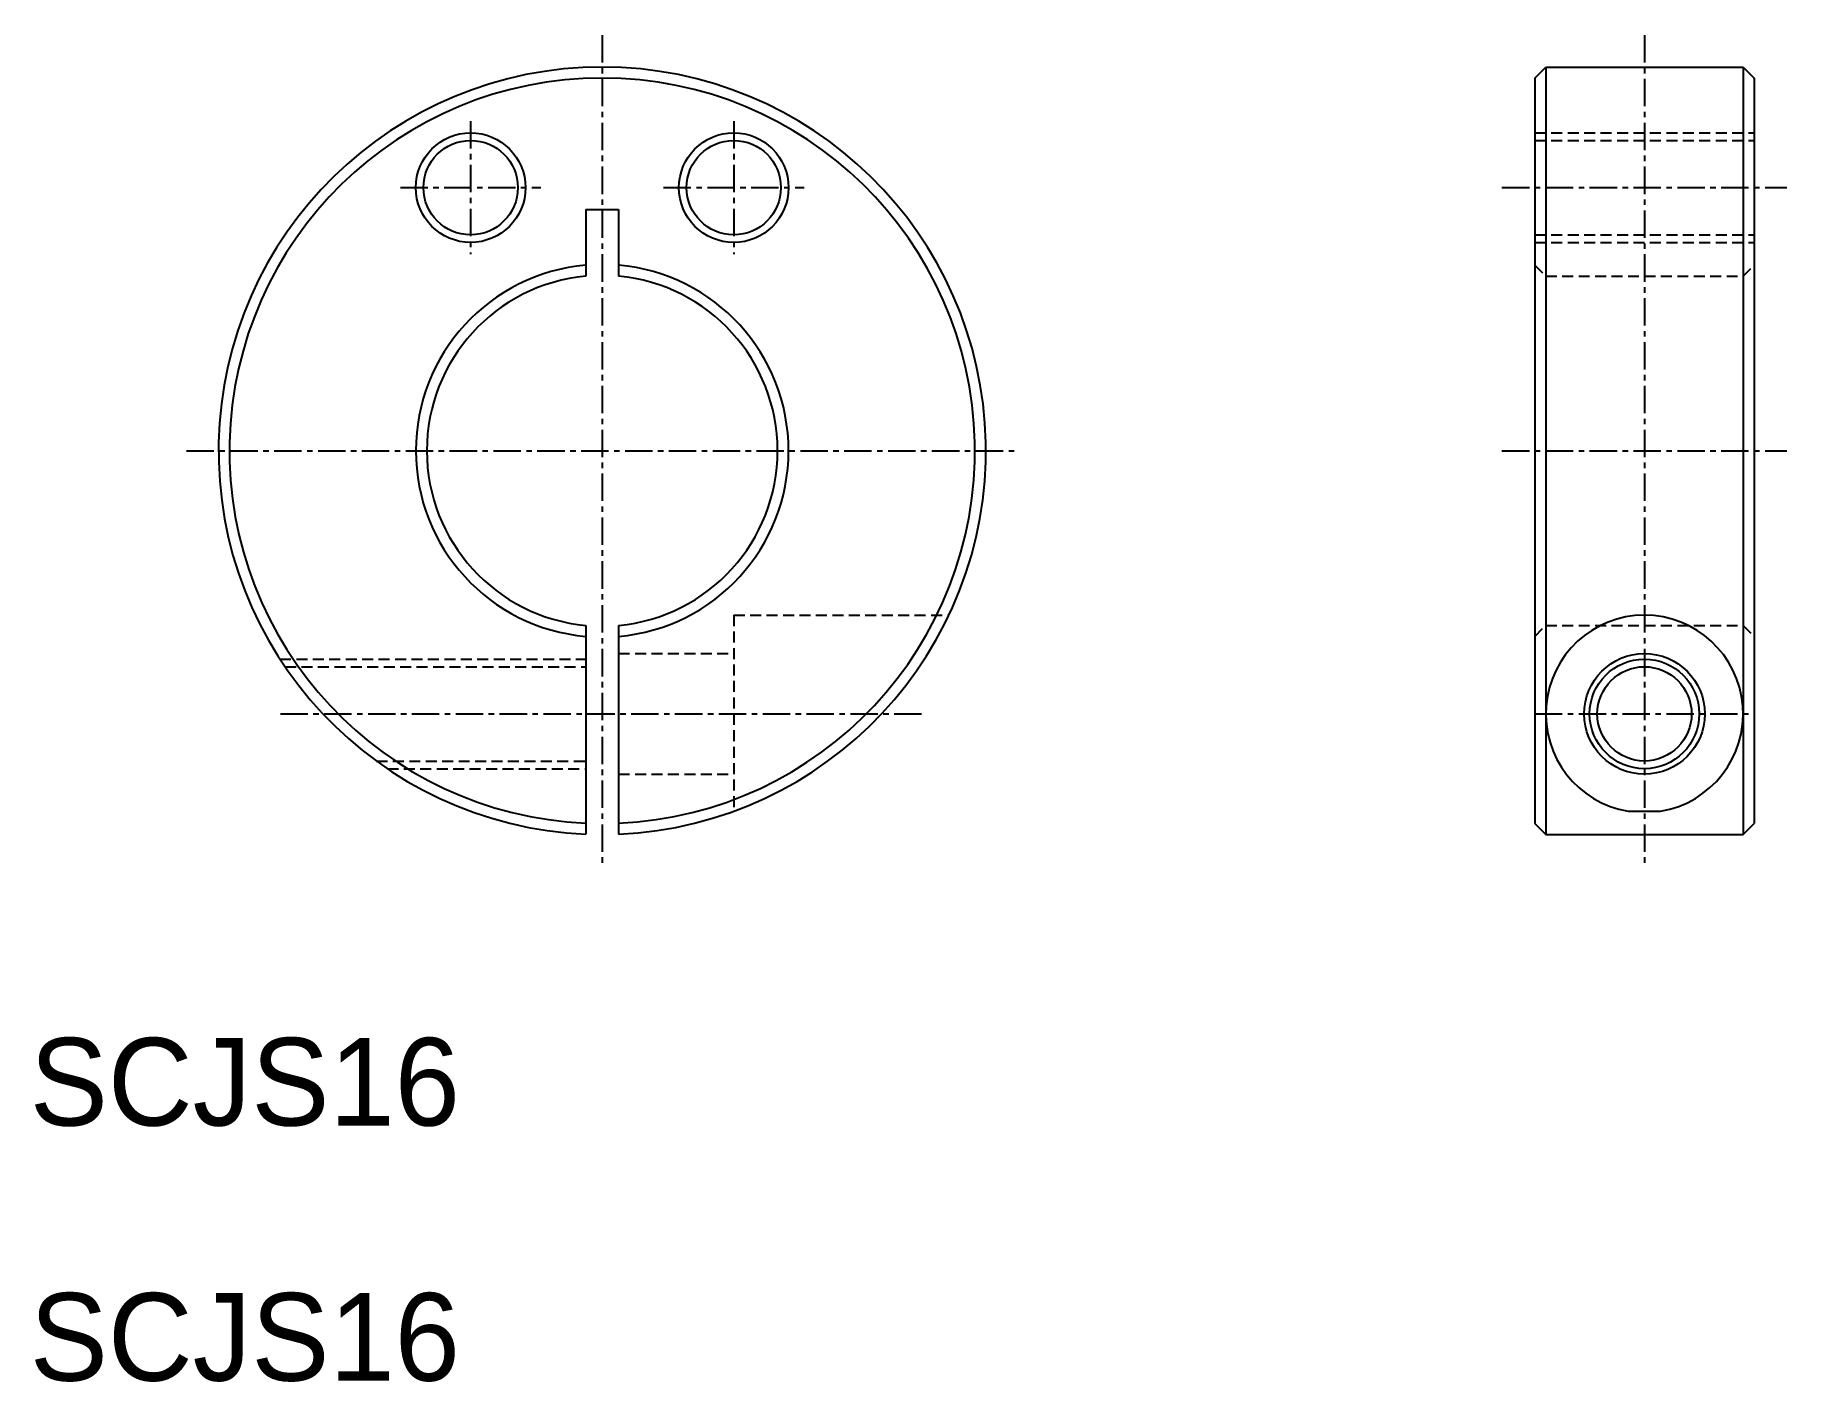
# Model space of a CAD drawing. Extents: x 200.8 to 280.7, y 262.1 to 323.5.
import ezdxf

# ---------------------------------------------------------------- set-up
doc = ezdxf.new("R2010")
doc.units = 0
doc.linetypes.add('CENTER', pattern=[2, 1.25, -0.25, 0.25, -0.25])
doc.linetypes.add('DASHED', pattern=[0.75, 0.5, -0.25])
doc.layers.get('0').update_dxf_attribs({"linetype": 'CONTINUOUS'})
doc.layers.add('CENTER', color=1, linetype='CENTER')

msp = doc.modelspace()

# ---------------------------------------------------------------- linework, layer by layer
at = {"color": 7, "linetype": 'CONTINUOUS'}
for p, q in [((269.185, 321.568), (269.685, 322.068)), ((269.685, 322.068), (269.685, 287.068)), ((269.685, 322.068), (278.685, 322.068)), ((278.685, 322.068), (278.685, 287.068)), ((278.685, 322.068), (279.185, 321.568)), ((269.185, 321.568), (269.185, 287.568)), ((279.185, 321.568), (279.185, 287.568)), ((225.897, 315.568), (225.897, 312.533)), ((225.897, 315.568), (227.397, 315.568)), ((227.397, 315.568), (227.397, 312.533)), ((278.685, 304.568), (278.685, 304.568)), ((225.897, 296.603), (225.897, 287.084)), ((227.397, 296.603), (227.397, 287.084)), ((273.448, 288.129), (274.922, 288.129)), ((269.185, 287.568), (269.685, 287.068)), ((269.685, 287.068), (278.685, 287.068)), ((278.685, 287.068), (279.185, 287.568))]:
    msp.add_line(p, q, dxfattribs=at)
at = {"color": 3, "linetype": 'DASHED'}
for p, q in [((269.185, 319.068), (279.185, 319.068)), ((269.185, 318.718), (279.185, 318.718)), ((269.185, 314.418), (279.185, 314.418)), ((269.185, 314.068), (279.185, 314.068)), ((269.185, 313.033), (269.685, 312.533)), ((269.685, 312.533), (278.685, 312.533)), ((278.685, 312.533), (279.185, 313.033)), ((232.647, 297.068), (232.647, 288.129)), ((232.647, 297.068), (242.458, 297.068)), ((269.185, 296.103), (269.685, 296.603)), ((269.685, 296.603), (278.685, 296.603)), ((278.685, 296.603), (279.185, 296.103)), ((211.95, 295.068), (225.897, 295.068)), ((227.397, 295.318), (232.647, 295.318)), ((212.182, 294.718), (225.897, 294.718)), ((216.35, 290.418), (225.897, 290.418)), ((216.849, 290.068), (225.897, 290.068)), ((227.397, 289.818), (232.647, 289.818))]:
    msp.add_line(p, q, dxfattribs=at)
at = {"color": 3, "linetype": 'CONTINUOUS'}
for centre in [(220.647, 316.568), (232.647, 316.568), (274.185, 292.568)]:
    msp.add_circle(centre, 2.5, dxfattribs=at)
at = {"color": 7, "linetype": 'CONTINUOUS'}
for centre, radius in [((220.647, 316.568), 2.15), ((232.647, 316.568), 2.15), ((274.185, 292.568), 2.75), ((274.185, 292.568), 2.15)]:
    msp.add_circle(centre, radius, dxfattribs=at)
for centre, radius, start, end in [((226.647, 304.568), 17.5, 272.45628, 267.5437), ((226.647, 304.568), 17, 272.52857, 267.47144), ((226.647, 304.568), 8.5, 95.06209, 264.9379), ((226.647, 304.568), 8, 95.37938, 264.62063), ((226.647, 304.568), 8.5, 275.06209, 84.93791), ((226.647, 304.568), 8, 275.37938, 84.62062), ((274.185, 292.568), 4.5, 279.42278, 260.57722)]:
    msp.add_arc(centre, radius, start, end, dxfattribs=at)
at = {"layer": 'CENTER', "color": 1, "linetype": 'CENTER'}
for p, q in [((226.647, 323.528), (226.647, 285.608)), ((274.185, 323.528), (274.185, 285.608)), ((220.647, 319.605), (220.647, 313.531)), ((232.647, 319.605), (232.647, 313.531)), ((217.442, 316.568), (223.851, 316.568)), ((229.442, 316.568), (235.851, 316.568)), ((267.685, 316.568), (280.685, 316.568)), ((207.687, 304.568), (245.607, 304.568)), ((267.685, 304.568), (280.685, 304.568)), ((211.967, 292.568), (241.326, 292.568)), ((269.185, 292.568), (279.185, 292.568))]:
    msp.add_line(p, q, dxfattribs=at)

# ---------------------------------------------------------------- texts
at = {"color": 7, "linetype": 'CONTINUOUS'}
for p in [(200.535, 273.79), (200.535, 262.154)]:
    msp.add_text('SCJS16', height=4, dxfattribs=at).set_placement(p)

doc.saveas('drawing.dxf')
